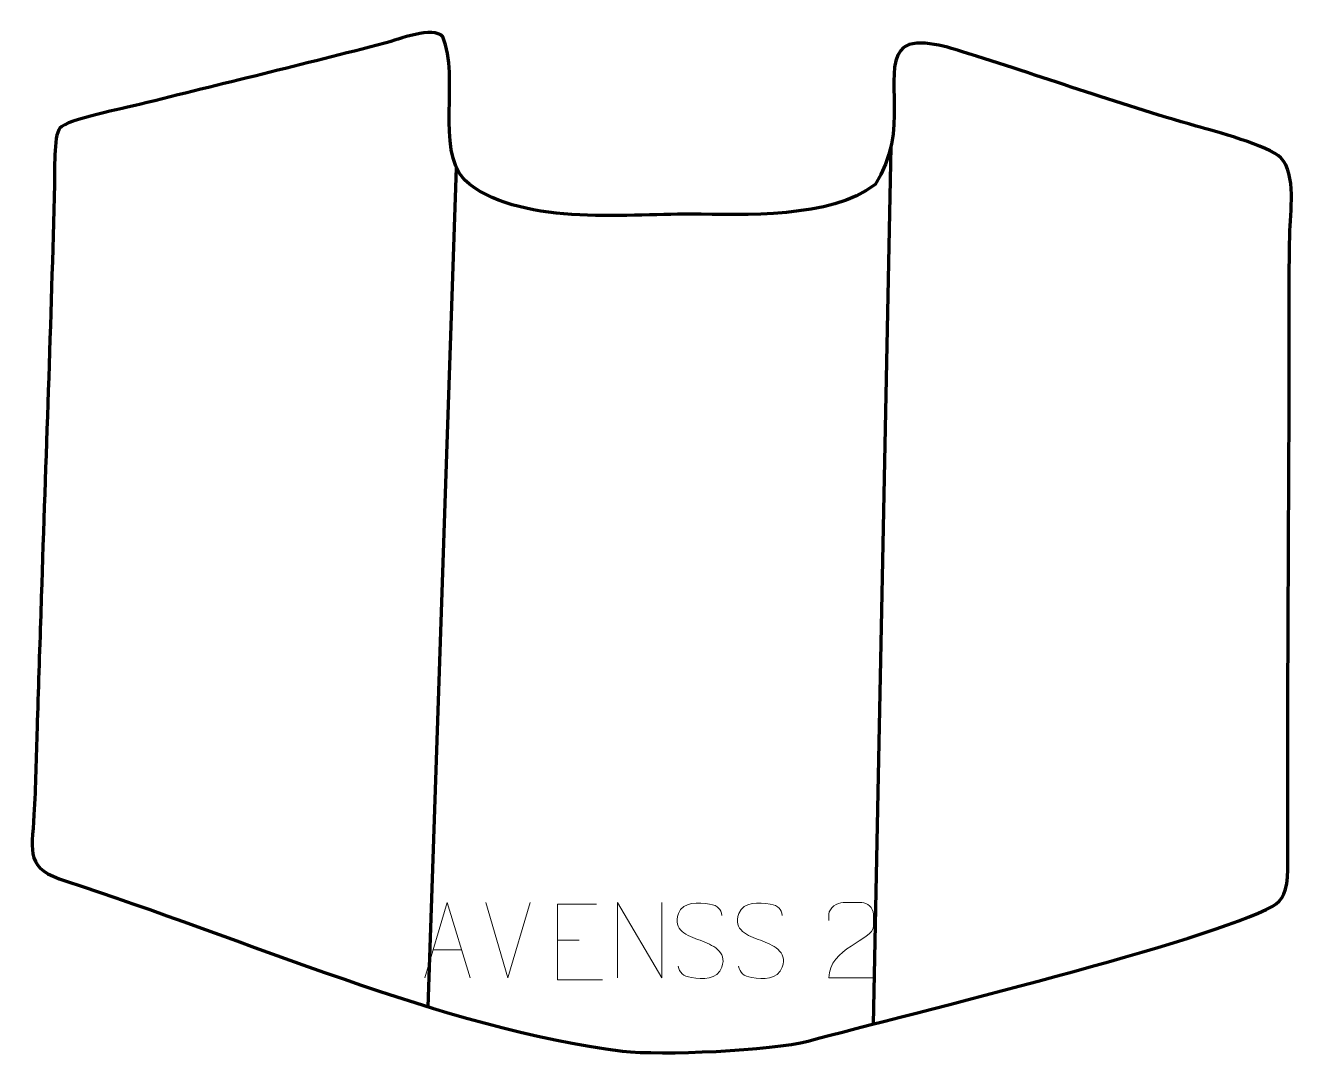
# Model space of a CAD drawing. Header units: millimetres. Extents: x -436 to -15, y 487 to 827.
import ezdxf

# ---------------------------------------------------------------- set-up
doc = ezdxf.new("R2010")
doc.units = ezdxf.units.MM
doc.header["$MEASUREMENT"] = 0
doc.layers.add('layer 2', color=7, linetype='Continuous')
doc.layers.add('layer 3', color=7, linetype='Continuous')

msp = doc.modelspace()

# ---------------------------------------------------------------- linework, layer by layer
at = {"layer": 'layer 2', "color": 140, "lineweight": 158}
for points in [[(-149.7575, 787.3037), (-149.7575, 787.3037), (-155.5949, 496.963), (-155.5949, 496.963)], [(-302.8866, 502.7316), (-302.8866, 502.7316), (-293.4633, 780.3446), (-293.4633, 780.3446)]]:
    msp.add_open_spline(points, degree=3, dxfattribs=at)
at = {"layer": 'layer 3', "color": 242, "lineweight": 158}
msp.add_open_spline([(-430.9414, 638.3679), (-429.4819, 683.8216), (-427.6897, 729.4987), (-426.5723, 774.9338), (-426.5723, 774.9338), (-426.4794, 778.7107), (-426.9412, 790.8455), (-424.7846, 793.498), (-424.7846, 793.498), (-422.4341, 796.3891), (-403.1773, 800.1164), (-398.3936, 801.3123), (-398.3936, 801.3123), (-371.4148, 808.0567), (-344.0849, 814.5981), (-317.2152, 821.6288), (-317.2152, 821.6288), (-312.8251, 822.7775), (-301.1232, 827.4805), (-298.0042, 823.7111), (-298.0042, 823.7111), (-292.4243, 809.9601), (-300.4312, 786.9644), (-290.8869, 776.3823), (-290.8869, 776.3823), (-273.9687, 761.0328), (-237.9819, 765.0586), (-216.0528, 765.0001), (-216.0528, 765.0001), (-198.1234, 764.9185), (-169.7794, 763.4416), (-154.9627, 774.8018), (-154.9627, 774.8018), (-143.2992, 792.8533), (-152.4943, 811.2071), (-146.4716, 819.206), (-146.4716, 819.206), (-142.784, 824.1036), (-131.2501, 820.3626), (-126.3448, 818.8609), (-126.3448, 818.8609), (-100.1891, 810.7685), (-75.1922, 801.683), (-48.6963, 794.1679), (-48.6963, 794.1679), (-42.5932, 792.4369), (-24.6362, 787.7135), (-20.6895, 783.6476), (-20.6895, 783.6476), (-15.4634, 778.2637), (-17.5586, 765.568), (-17.712, 758.2292), (-17.712, 758.2292), (-18.1403, 737.7404), (-17.8575, 717.1215), (-17.942, 696.6151), (-17.942, 696.6151), (-18.0791, 666.6155), (-18.2162, 636.616), (-18.3532, 606.6164), (-18.3532, 606.6164), (-18.4585, 587.0866), (-18.3863, 567.6597), (-18.4038, 548.147), (-18.4038, 548.147), (-18.4102, 540.9961), (-20.0077, 537.8888), (-23.3568, 536.0369), (-23.3568, 536.0369), (-44.5019, 524.3457), (-142.2124, 500.6649), (-177.094, 491.3797), (-177.094, 491.3797), (-189.0247, 488.2038), (-225.887, 486.5646), (-238.5608, 488.0506), (-238.5608, 488.0506), (-296.9585, 495.1629), (-365.1878, 525.8613), (-422.679, 544.2332), (-422.679, 544.2332), (-436.1882, 548.5502), (-434.1334, 553.2136), (-433.36, 566.2674), (-433.36, 566.2674), (-432.8019, 575.6884), (-432.6424, 585.3943), (-432.3388, 594.8509), (-432.3388, 594.8509), (-431.9372, 607.3558), (-431.5357, 619.8607), (-431.1341, 632.3656), (-431.1341, 632.3656), (-431.1341, 632.3656), (-430.9414, 638.3679), (-430.9414, 638.3679)], degree=3, knots=[0, 0, 0, 0, 0.04, 0.04, 0.04, 0.04, 0.08, 0.08, 0.08, 0.08, 0.12, 0.12, 0.12, 0.12, 0.16, 0.16, 0.16, 0.16, 0.2, 0.2, 0.2, 0.2, 0.24, 0.24, 0.24, 0.24, 0.28, 0.28, 0.28, 0.28, 0.32, 0.32, 0.32, 0.32, 0.36, 0.36, 0.36, 0.36, 0.4, 0.4, 0.4, 0.4, 0.44, 0.44, 0.44, 0.44, 0.48, 0.48, 0.48, 0.48, 0.52, 0.52, 0.52, 0.52, 0.56, 0.56, 0.56, 0.56, 0.6, 0.6, 0.6, 0.6, 0.64, 0.64, 0.64, 0.64, 0.68, 0.68, 0.68, 0.68, 0.72, 0.72, 0.72, 0.72, 0.76, 0.76, 0.76, 0.76, 0.8, 0.8, 0.8, 0.8, 0.84, 0.84, 0.84, 0.84, 0.88, 0.88, 0.88, 0.88, 0.92, 0.92, 0.92, 0.92, 1, 1, 1, 1], dxfattribs=at)
at = {"layer": 'layer 3', "color": 250, "lineweight": 9}
for points, knots in [([(-303.9536, 512.2662), (-303.9536, 512.2662), (-296.5826, 537.2197), (-296.5826, 537.2197), (-296.5826, 537.2197), (-296.5826, 537.2197), (-289.0127, 512.2662), (-289.0127, 512.2662)], [0, 0, 0, 0, 0.33333333, 0.33333333, 0.33333333, 0.33333333, 1, 1, 1, 1]), ([(-247.1932, 536.6226), (-247.1932, 536.6226), (-260.0671, 536.6226), (-260.0671, 536.6226), (-260.0671, 536.6226), (-260.0671, 536.6226), (-260.0671, 511.669), (-260.0671, 511.669), (-260.0671, 511.669), (-260.0671, 511.669), (-245.2013, 511.669), (-245.2013, 511.669)], [0, 0, 0, 0, 0.25, 0.25, 0.25, 0.25, 0.5, 0.5, 0.5, 0.5, 1, 1, 1, 1]), ([(-240.2264, 512.2662), (-240.2264, 512.2662), (-240.2264, 537.2197), (-240.2264, 537.2197), (-240.2264, 537.2197), (-240.2264, 537.2197), (-225.5716, 512.2662), (-225.5716, 512.2662), (-225.5716, 512.2662), (-225.5716, 512.2662), (-225.5716, 537.2197), (-225.5716, 537.2197)], [0, 0, 0, 0, 0.25, 0.25, 0.25, 0.25, 0.5, 0.5, 0.5, 0.5, 1, 1, 1, 1]), ([(-212.899, 524.7429), (-217.1473, 526.2133), (-222.0554, 528.0091), (-220.0503, 533.5294), (-220.0503, 533.5294), (-218.5468, 537.6693), (-213.3332, 537.2808), (-209.7296, 536.6797), (-209.7296, 536.6797), (-206.869, 536.2025), (-206.0043, 534.9893), (-205.6937, 532.9052)], [0, 0, 0, 0, 0.25, 0.25, 0.25, 0.25, 0.5, 0.5, 0.5, 0.5, 1, 1, 1, 1]), ([(-192.899, 524.7429), (-197.1473, 526.2133), (-202.0554, 528.0091), (-200.0503, 533.5294), (-200.0503, 533.5294), (-198.5468, 537.6693), (-193.3332, 537.2808), (-189.7296, 536.6797), (-189.7296, 536.6797), (-186.869, 536.2025), (-186.0043, 534.9893), (-185.6937, 532.9052)], [0, 0, 0, 0, 0.25, 0.25, 0.25, 0.25, 0.5, 0.5, 0.5, 0.5, 1, 1, 1, 1]), ([(-155.5276, 512.2558), (-160.442, 512.2561), (-165.3564, 512.2561), (-170.2705, 512.2558), (-170.2705, 512.2558), (-170.2705, 522.1881), (-155.6195, 524.8293), (-155.5276, 529.1396), (-155.5276, 529.1396), (-155.5279, 530.5637), (-155.5279, 531.9874), (-155.5276, 533.4107), (-155.5276, 533.4107), (-155.5445, 535.4878), (-157.6673, 537.2126), (-159.3383, 537.2299), (-159.3383, 537.2299), (-161.4115, 537.2295), (-163.4844, 537.2295), (-165.5568, 537.2299), (-165.5568, 537.2299), (-167.3789, 537.2464), (-170.2036, 535.4543), (-170.2705, 533.3607), (-170.2705, 533.3607), (-170.2705, 533.3607), (-170.2705, 531.3059), (-170.2705, 531.3059)], [0, 0, 0, 0, 0.125, 0.125, 0.125, 0.125, 0.25, 0.25, 0.25, 0.25, 0.375, 0.375, 0.375, 0.375, 0.5, 0.5, 0.5, 0.5, 0.625, 0.625, 0.625, 0.625, 0.75, 0.75, 0.75, 0.75, 1, 1, 1, 1]), ([(-212.899, 524.7428), (-208.8804, 523.0961), (-203.8509, 521.2078), (-205.6849, 515.8475), (-205.6849, 515.8475), (-207.1447, 511.5811), (-212.0555, 511.8378), (-215.7816, 512.3925), (-215.7816, 512.3925), (-218.5316, 512.8023), (-219.7525, 514.0158), (-220.1305, 516.128)], [0, 0, 0, 0, 0.25, 0.25, 0.25, 0.25, 0.5, 0.5, 0.5, 0.5, 1, 1, 1, 1]), ([(-192.899, 524.7428), (-188.8804, 523.0961), (-183.8509, 521.2078), (-185.6849, 515.8475), (-185.6849, 515.8475), (-187.1447, 511.5811), (-192.0555, 511.8378), (-195.7816, 512.3925), (-195.7816, 512.3925), (-198.5316, 512.8023), (-199.7525, 514.0158), (-200.1305, 516.128)], [0, 0, 0, 0, 0.25, 0.25, 0.25, 0.25, 0.5, 0.5, 0.5, 0.5, 1, 1, 1, 1])]:
    msp.add_open_spline(points, degree=3, knots=knots, dxfattribs=at)
for points in [[(-276.4831, 512.2661), (-276.4831, 512.2661), (-283.8049, 537.2197), (-283.8049, 537.2197)], [(-269.1612, 537.2197), (-269.1612, 537.2197), (-276.483, 512.2661), (-276.483, 512.2661)], [(-260.0671, 524.7429), (-260.0671, 524.7429), (-252.899, 524.7429), (-252.899, 524.7429)], [(-301.231, 521.5156), (-301.231, 521.5156), (-291.7353, 521.5156), (-291.7353, 521.5156)]]:
    msp.add_open_spline(points, degree=3, dxfattribs=at)

doc.saveas('drawing.dxf')
